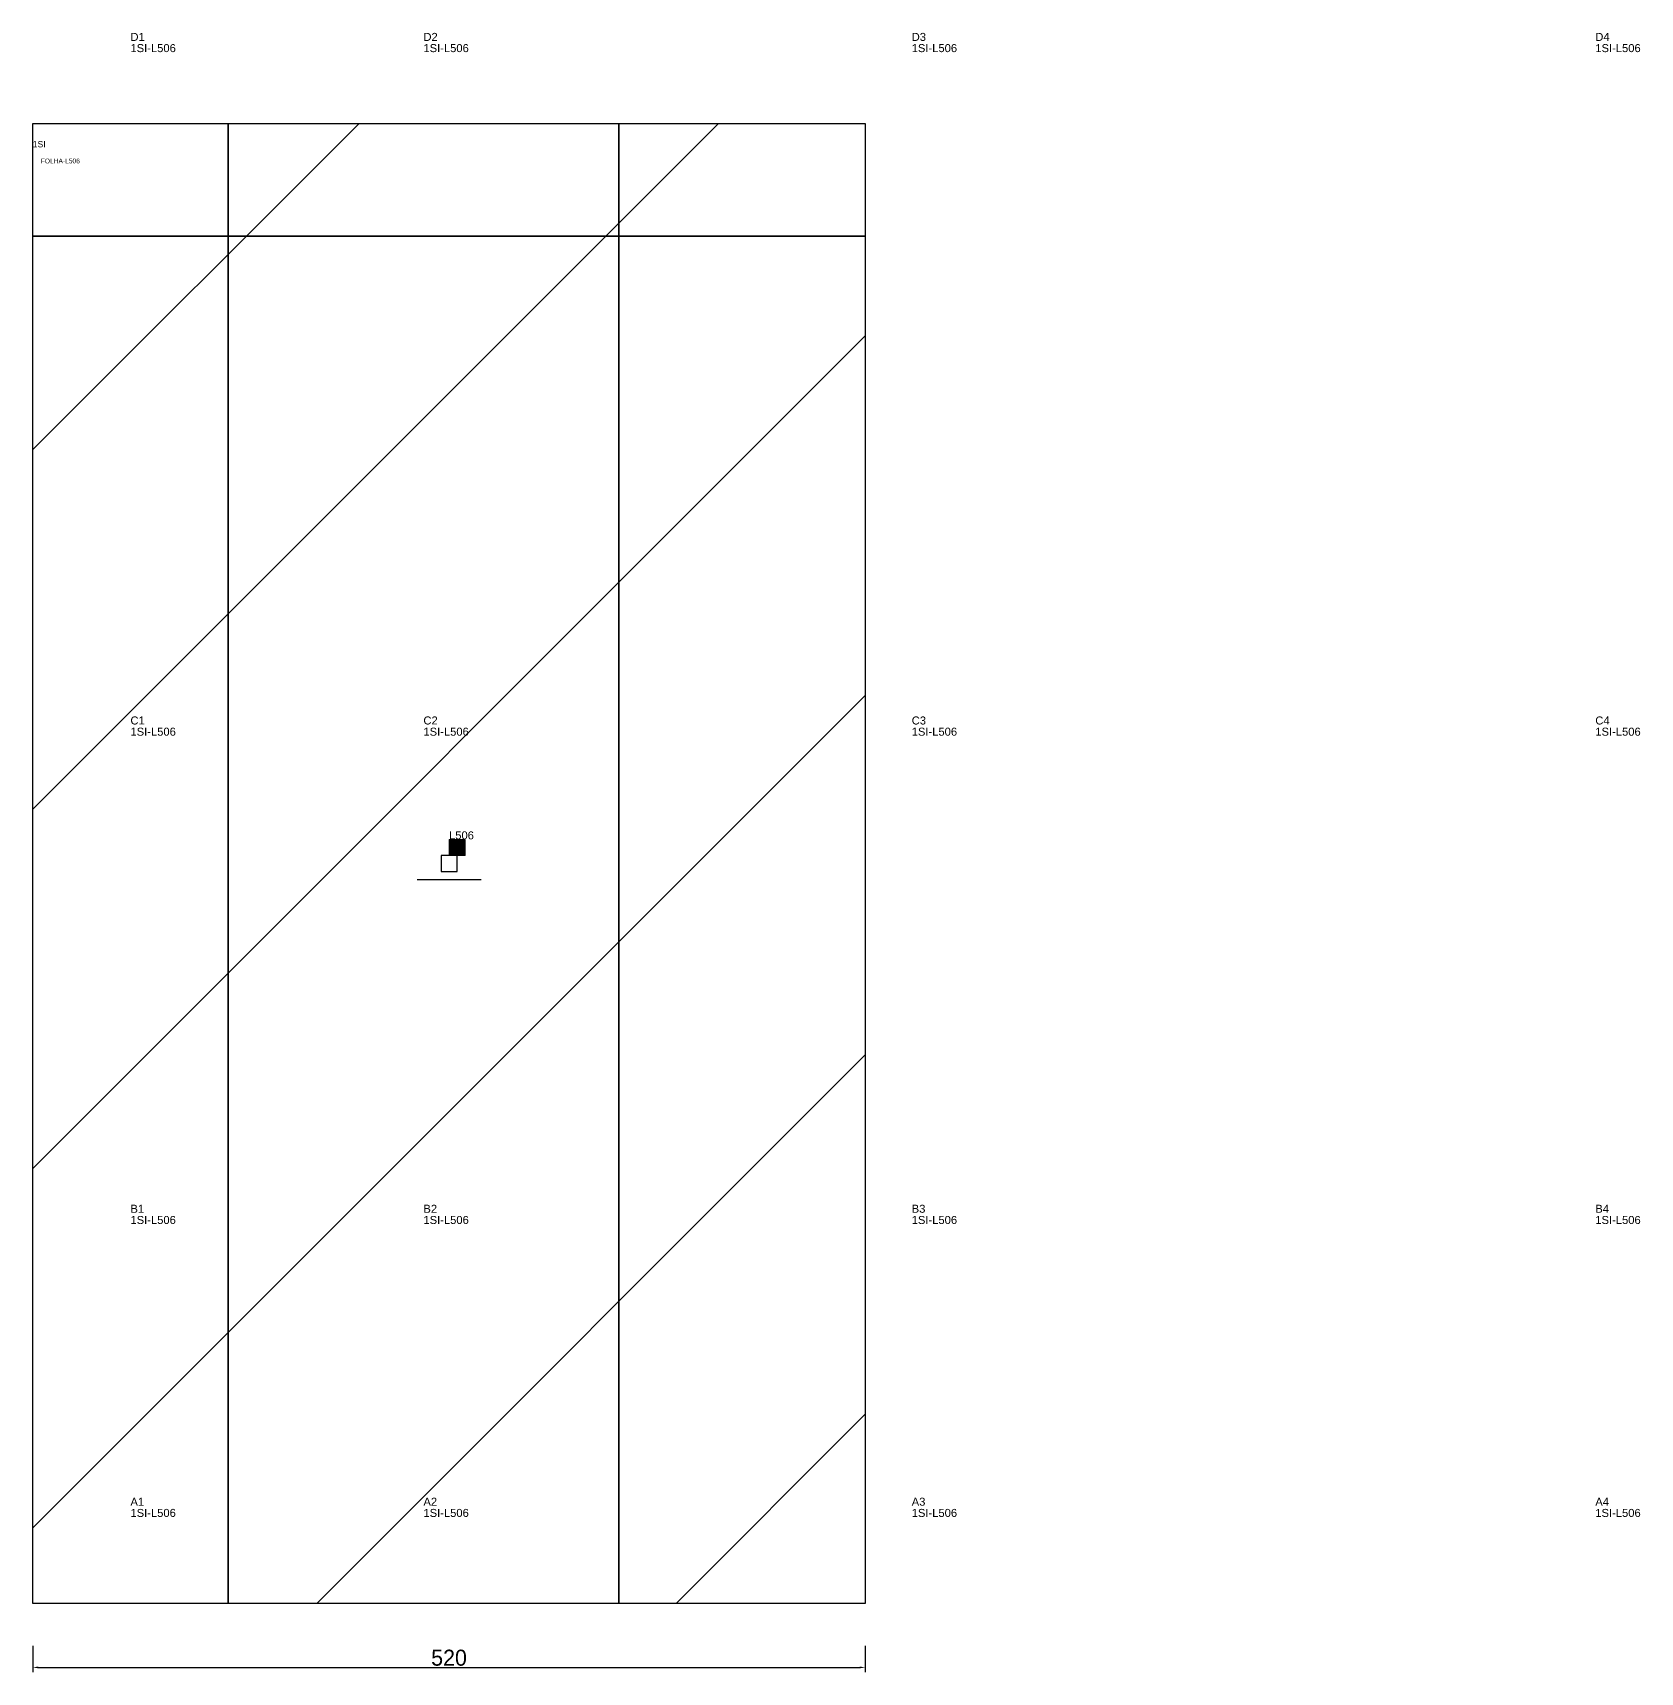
# Model space of a CAD drawing. Header units: metres. Extents: x 222 to 1226, y -766 to 2271.
# Drawn here: x 222 to 1226, y -766 to 258 of the extents above; entities that cross this region are included whole.
import ezdxf

# ---------------------------------------------------------------- set-up
doc = ezdxf.new("R2010")
doc.units = ezdxf.units.M
for name, color, linetype in [('3', 3, 'CONTINUOUS'), ('AUX00', 7, 'CONTINUOUS'), ('COTA', 241, 'CONTINUOUS'), ('FOLHA', 255, 'CONTINUOUS'), ('Hachura', 251, 'CONTINUOUS'), ('NOMENCLATURA', 7, 'CONTINUOUS'), ('Nível', 160, 'CONTINUOUS'), ('Painéis', 200, 'CONTINUOUS'), ('Pilares', 5, 'CONTINUOUS'), ('REAPROVEITAMENTO', 251, 'CONTINUOUS'), ('SARR_2.2x7', 40, 'CONTINUOUS')]:
    doc.layers.add(name, color=color, linetype=linetype)
doc.styles.add('ARIAL', font='Arial.ttf')
doc.styles.add('STR_STANDARD', font='arial.ttf')
doc.dimstyles.new('EZ DXF', dxfattribs={"dimtxt": 10, "dimasz": 3.5, "dimexe": 3, "dimexo": 1.5, "dimgap": 1, "dimtad": 1, "dimdec": 1, "dimdsep": 46, "dimcen": 2.5, "dimazin": 3, "dimtfac": 1, "dimtmove": 0, "dimatfit": 3})

msp = doc.modelspace()

# ---------------------------------------------------------------- hatches: boundary and pattern name
at = {"layer": 'Hachura'}
h = msp.add_hatch(dxfattribs=at)
h.set_pattern_fill('ANSI31', scale=50)
h.paths.add_polyline_path([(222.2, 201.5), (742.2, 201.5), (742.2, -723), (222.2, -723)])
h = msp.add_hatch(dxfattribs=at)
h.set_pattern_fill('ANSI31', scale=50)
h.paths.add_polyline_path([(222.2, 201.5), (742.2, 201.5), (742.2, -723), (222.2, -723)])
at = {"layer": 'Reaproveitamento'}
h = msp.add_hatch(dxfattribs=at)
h.set_pattern_fill('SOLID')
h.paths.add_polyline_path([(482.2, -255.75), (492.2, -255.75), (492.2, -245.75), (482.2, -245.75)])
h = msp.add_hatch(dxfattribs=at)
h.set_pattern_fill('SOLID')
h.paths.add_polyline_path([(482.2, -255.75), (492.2, -255.75), (492.2, -245.75), (482.2, -245.75)])

# ---------------------------------------------------------------- linework, layer by layer
at = {"layer": '3'}
for points in [[(344.2, -723), (344.2, 201.5)], [(344.2, -723), (344.2, 201.5)], [(588.2, -723), (588.2, 201.5)], [(588.2, -723), (588.2, 201.5)], [(222.2, 131), (742.2, 131)], [(222.2, 131), (742.2, 131)]]:
    msp.add_lwpolyline(points, close=True, dxfattribs=at)
at = {"layer": 'Painéis', "color": 200}
for p, q in [((222.2, 201.5), (742.2, 201.5)), ((222.2, -723), (222.2, 201.5)), ((222.2, 201.5), (742.2, 201.5)), ((222.2, -723), (222.2, 201.5)), ((742.2, 201.5), (742.2, -723)), ((742.2, 201.5), (742.2, -723)), ((742.2, -723), (222.2, -723)), ((742.2, -723), (222.2, -723))]:
    msp.add_line(p, q, dxfattribs=at)
at = {"layer": 'Pilares'}
msp.add_lwpolyline([(477.2, -265.75), (487.2, -265.75), (487.2, -255.75), (477.2, -255.75)], close=True, dxfattribs=at)
msp.add_lwpolyline([(477.2, -265.75), (487.2, -265.75), (487.2, -255.75), (477.2, -255.75)], close=True, dxfattribs=at)
at = {"layer": 'SARR_2.2x7'}
msp.add_line((462.2, -270.75), (502.2, -270.75), dxfattribs=at)
msp.add_line((462.2, -270.75), (502.2, -270.75), dxfattribs=at)

# ---------------------------------------------------------------- texts
at = {"layer": '3', "style": 'STR_STANDARD'}
for s, p in [('D1', (283.2, 253)), ('D1', (283.2, 253)), ('D2', (466.2, 253)), ('D2', (466.2, 253)), ('D3', (771.2, 253)), ('D3', (771.2, 253)), ('D4', (1198.2, 253)), ('D4', (1198.2, 253)), ('C1', (283.2, -174)), ('C1', (283.2, -174)), ('C2', (466.2, -174)), ('C2', (466.2, -174)), ('C3', (771.2, -174)), ('C3', (771.2, -174)), ('C4', (1198.2, -174)), ('C4', (1198.2, -174)), ('B1', (283.2, -479)), ('B1', (283.2, -479)), ('B2', (466.2, -479)), ('B2', (466.2, -479)), ('B3', (771.2, -479)), ('B3', (771.2, -479)), ('B4', (1198.2, -479)), ('B4', (1198.2, -479)), ('A1', (283.2, -662)), ('A1', (283.2, -662)), ('A2', (466.2, -662)), ('A2', (466.2, -662)), ('A3', (771.2, -662)), ('A3', (771.2, -662)), ('A4', (1198.2, -662)), ('A4', (1198.2, -662))]:
    msp.add_text(s, height=5, dxfattribs=at).set_placement(p)
at = {"layer": 'AUX00', "style": 'STR_STANDARD'}
for p in [(283.2, 246), (283.2, 246), (466.2, 246), (466.2, 246), (771.2, 246), (771.2, 246), (1198.2, 246), (1198.2, 246), (283.2, -181), (283.2, -181), (466.2, -181), (466.2, -181), (771.2, -181), (771.2, -181), (1198.2, -181), (1198.2, -181), (283.2, -486), (283.2, -486), (466.2, -486), (466.2, -486), (771.2, -486), (771.2, -486), (1198.2, -486), (1198.2, -486), (283.2, -669), (283.2, -669), (466.2, -669), (466.2, -669), (771.2, -669), (771.2, -669), (1198.2, -669), (1198.2, -669)]:
    msp.add_text('1SI-L506', height=5, dxfattribs=at).set_placement(p)
at = {"layer": 'FOLHA'}
msp.add_text('FOLHA-L506', height=3, dxfattribs=at).set_placement((227.2, 176.5))
msp.add_text('FOLHA-L506', height=3, dxfattribs=at).set_placement((227.2, 176.5))
at = {"layer": 'NOMENCLATURA', "insert": (482.2, -240.75), "char_height": 5, "attachment_point": 1, "style": 'ARIAL'}
msp.add_mtext('L506', dxfattribs=at)
msp.add_mtext('L506', dxfattribs=at)
at = {"layer": 'Nível'}
msp.add_text('1SI', height=4, dxfattribs=at).set_placement((222.2, 186.5))
msp.add_text('1SI', height=4, dxfattribs=at).set_placement((222.2, 186.5))

# ---------------------------------------------------------------- dimensions: what is measured, and where the dimension line sits
at = {"layer": 'COTA'}
msp.add_linear_dim(base=(222.2, -763), p1=(222.2, -748), p2=(742.2, -748), dimstyle='EZ DXF', dxfattribs=at).render()
msp.add_linear_dim(base=(222.2, -763), p1=(222.2, -748), p2=(742.2, -748), dimstyle='EZ DXF', dxfattribs=at).render()

doc.saveas('drawing.dxf')
